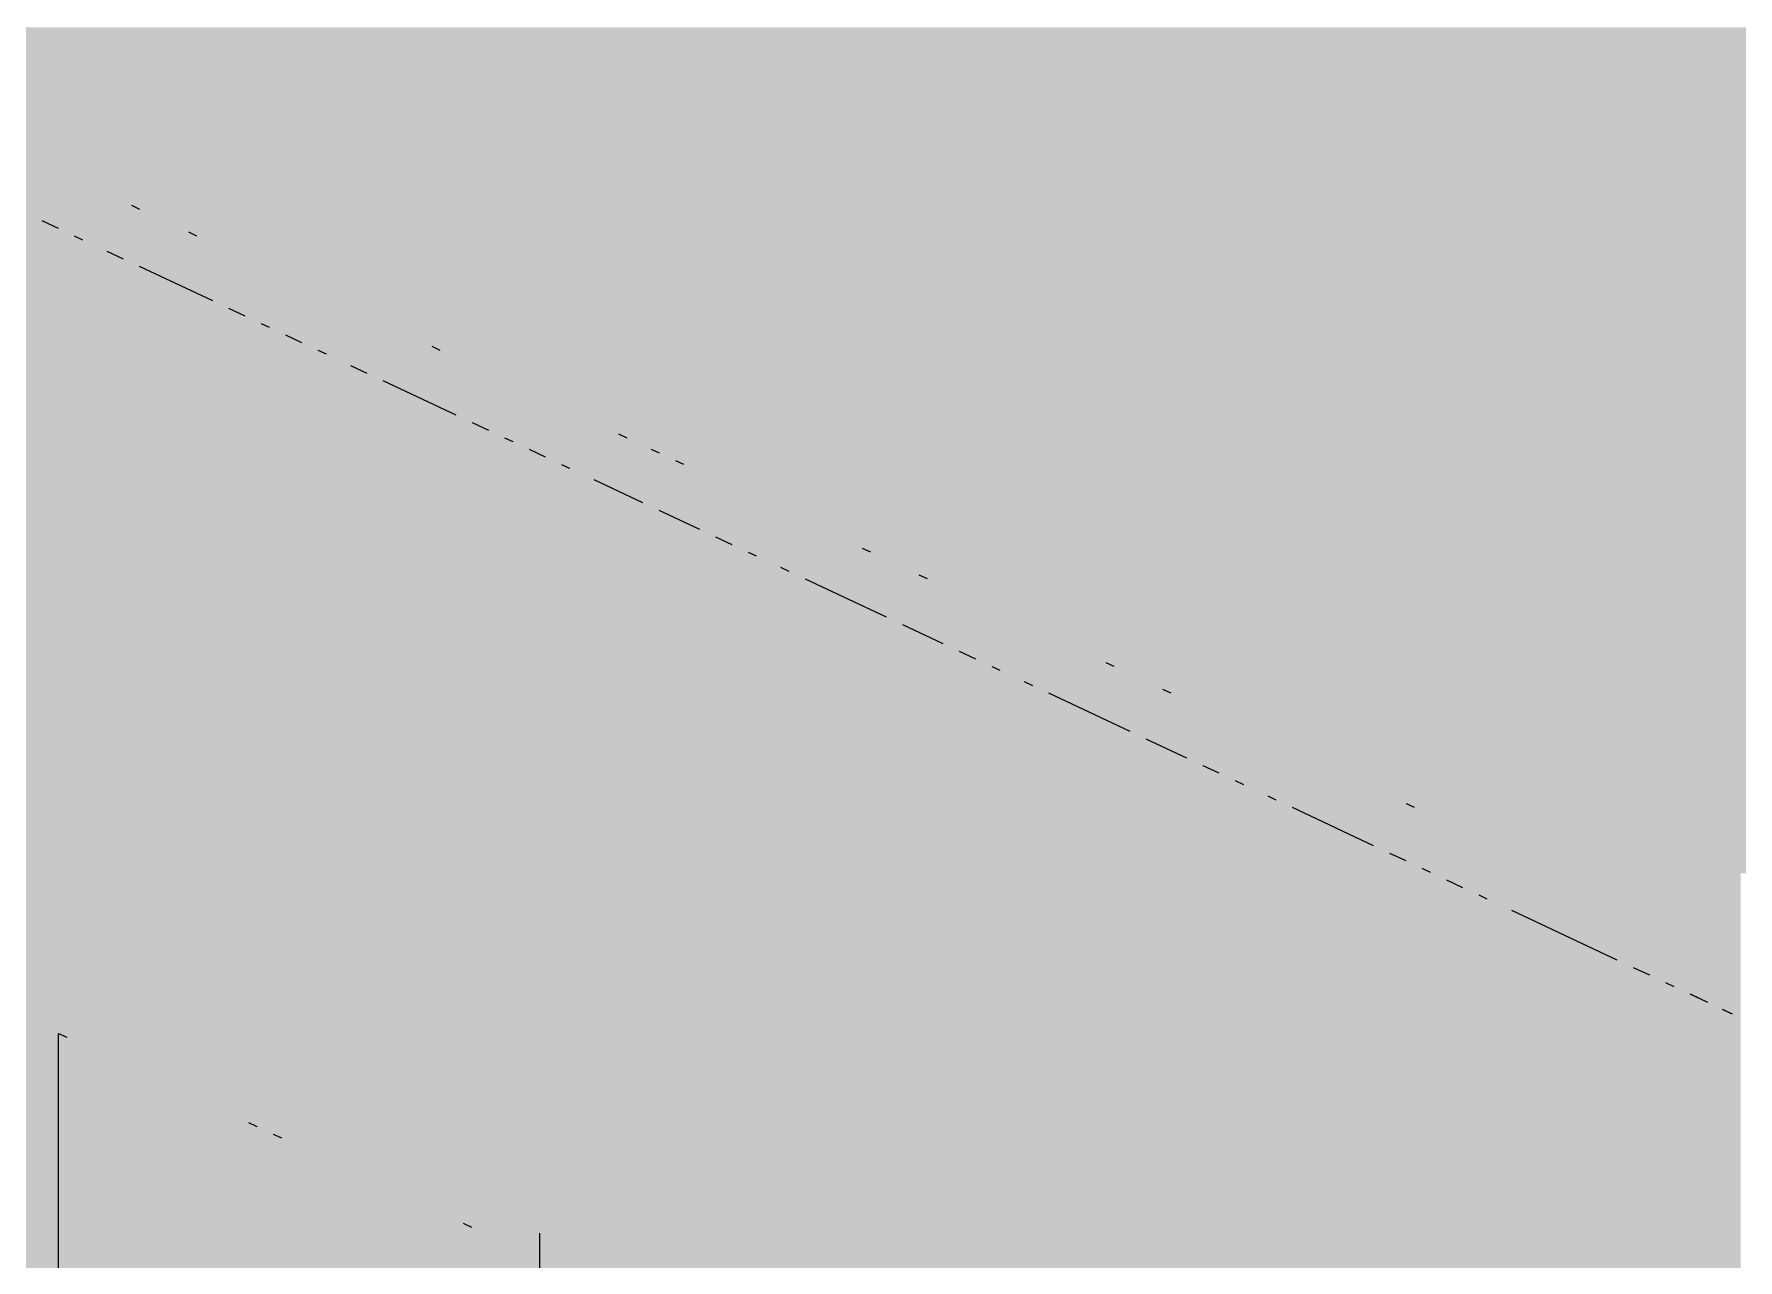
# Paper-space layout '03 3D Building and Roof' of a CAD drawing. Header units: millimetres. Extents: x 5 to 415, y 5 to 292.
# Drawn here: x 186.24 to 197.31, y 190.32 to 198.29 of the extents above; entities that cross this region are included whole.
import ezdxf

# ---------------------------------------------------------------- set-up
doc = ezdxf.new("R2010")
doc.units = ezdxf.units.MM
doc.layers.add('EXISTING', color=7, linetype='Continuous')
doc.layers.add('IMAGES', color=7, linetype='Continuous')

# ---------------------------------------------------------------- blocks, each defined once
blk = doc.blocks.new('SHEET_03')
at = {"layer": 'EXISTING', "color": 250, "lineweight": 9}
for p, q in [((186.87, 197.177), (186.923, 197.152)), ((186.396, 197.026), (186.29, 197.075)), ((187.24, 197.004), (187.293, 196.979)), ((186.554, 196.951), (186.501, 196.976)), ((186.818, 196.827), (186.712, 196.877)), ((187.398, 196.555), (186.923, 196.778)), ((187.609, 196.456), (187.504, 196.505)), ((187.767, 196.382), (187.715, 196.406)), ((187.978, 196.282), (187.873, 196.332)), ((188.137, 196.208), (188.084, 196.233)), ((188.823, 196.261), (188.875, 196.236)), ((188.401, 196.084), (188.295, 196.134)), ((188.981, 195.812), (188.506, 196.035)), ((189.192, 195.713), (189.086, 195.762)), ((189.35, 195.638), (189.297, 195.663)), ((190.036, 195.691), (190.089, 195.666)), ((189.561, 195.539), (189.456, 195.589)), ((190.247, 195.592), (190.3, 195.567)), ((189.72, 195.465), (189.667, 195.49)), ((190.405, 195.518), (190.458, 195.493)), ((190.194, 195.242), (189.878, 195.391)), ((190.564, 195.069), (190.3, 195.193)), ((190.775, 194.97), (190.669, 195.019)), ((190.933, 194.895), (190.88, 194.92)), ((191.619, 194.948), (191.672, 194.923)), ((191.144, 194.796), (191.091, 194.821)), ((191.988, 194.775), (192.041, 194.75)), ((191.777, 194.499), (191.25, 194.747)), ((192.146, 194.326), (191.883, 194.45)), ((192.358, 194.227), (192.252, 194.276)), ((192.516, 194.152), (192.463, 194.177)), ((193.202, 194.205), (193.254, 194.18)), ((192.727, 194.053), (192.674, 194.078)), ((193.36, 193.756), (192.832, 194.004)), ((193.571, 194.032), (193.624, 194.007)), ((193.729, 193.583), (193.465, 193.706)), ((193.94, 193.484), (193.835, 193.533)), ((194.099, 193.409), (194.046, 193.434)), ((194.31, 193.31), (194.257, 193.335)), ((194.943, 193.013), (194.415, 193.261)), ((195.154, 193.288), (195.207, 193.264)), ((195.154, 192.914), (195.048, 192.963)), ((195.312, 192.84), (195.259, 192.864)), ((195.523, 192.74), (195.418, 192.79)), ((195.681, 192.666), (195.629, 192.691)), ((196.526, 192.27), (195.84, 192.592)), ((196.737, 192.171), (196.631, 192.22)), ((196.895, 192.096), (196.842, 192.121)), ((197.106, 191.997), (197, 192.047)), ((197.115, 191.993), (197.01, 192.043)), ((197.264, 191.923), (197.211, 191.948)), ((197.274, 191.918), (197.221, 191.943)), ((186.397, 191.793), (186.45, 191.768)), ((186.397, 182.635), (186.397, 191.793)), ((187.631, 191.214), (187.685, 191.188)), ((187.792, 191.138), (187.846, 191.113)), ((189.027, 190.558), (189.081, 190.533)), ((189.522, 190.495), (189.522, 181.128))]:
    blk.add_line(p, q, dxfattribs=at)
at = {"layer": 'IMAGES', "color": 7}
for points in [[(184.998, 198.167), (251.486, 198.167), (184.998, 198.333), (251.486, 198.333)], [(185.498, 198), (250.986, 198), (185.498, 198.167), (250.986, 198.167)], [(185.831, 197.833), (250.653, 197.833), (185.831, 198), (250.653, 198)], [(186.165, 197.667), (230.656, 197.667), (186.165, 197.833), (230.656, 197.833)], [(186.165, 197.5), (186.331, 197.5), (186.165, 197.667), (186.331, 197.667)], [(186.331, 197.5), (186.498, 197.5), (186.331, 197.667), (186.498, 197.667)], [(186.498, 197.5), (230.49, 197.5), (186.498, 197.667), (230.49, 197.667)], [(186.165, 197.333), (186.331, 197.333), (186.165, 197.5), (186.331, 197.5)], [(186.331, 197.333), (186.498, 197.333), (186.331, 197.5), (186.498, 197.5)], [(186.498, 197.333), (186.831, 197.333), (186.498, 197.5), (186.831, 197.5)], [(186.831, 197.333), (186.998, 197.333), (186.831, 197.5), (186.998, 197.5)], [(186.998, 197.333), (187.164, 197.333), (186.998, 197.5), (187.164, 197.5)], [(187.164, 197.333), (230.323, 197.333), (187.164, 197.5), (230.323, 197.5)], [(186.165, 197.167), (186.331, 197.167), (186.165, 197.333), (186.331, 197.333)], [(186.331, 197), (186.498, 197), (186.331, 197.333), (186.498, 197.333)], [(186.498, 197.167), (186.665, 197.167), (186.498, 197.333), (186.665, 197.333)], [(186.665, 197.167), (186.831, 197.167), (186.665, 197.333), (186.831, 197.333)], [(186.831, 197.167), (186.998, 197.167), (186.831, 197.333), (186.998, 197.333)], [(186.998, 197.167), (187.164, 197.167), (186.998, 197.333), (187.164, 197.333)], [(187.164, 197.167), (187.331, 197.167), (187.164, 197.333), (187.331, 197.333)], [(187.331, 197.167), (230.49, 197.167), (187.331, 197.333), (230.49, 197.333)], [(185.998, 197), (186.331, 197), (185.998, 197.167), (186.331, 197.167)], [(186.498, 197), (186.665, 197), (186.498, 197.167), (186.665, 197.167)], [(186.665, 197), (186.831, 197), (186.665, 197.167), (186.831, 197.167)], [(186.831, 197), (186.998, 197), (186.831, 197.167), (186.998, 197.167)], [(186.998, 197), (187.164, 197), (186.998, 197.167), (187.164, 197.167)], [(187.164, 197), (187.331, 197), (187.164, 197.167), (187.331, 197.167)], [(187.331, 197), (187.498, 197), (187.331, 197.167), (187.498, 197.167)], [(187.498, 197), (187.664, 197), (187.498, 197.167), (187.664, 197.167)], [(187.664, 197), (206.661, 197), (187.664, 197.167), (206.661, 197.167)], [(186.165, 196.833), (186.331, 196.833), (186.165, 197), (186.331, 197)], [(186.331, 196.833), (186.665, 196.833), (186.331, 197), (186.665, 197)], [(186.665, 196.833), (186.831, 196.833), (186.665, 197), (186.831, 197)], [(186.831, 196.833), (186.998, 196.833), (186.831, 197), (186.998, 197)], [(186.998, 196.833), (187.164, 196.833), (186.998, 197), (187.164, 197)], [(187.164, 196.833), (187.331, 196.833), (187.164, 197), (187.331, 197)], [(187.331, 196.833), (187.498, 196.833), (187.331, 197), (187.498, 197)], [(187.498, 196.833), (187.664, 196.833), (187.498, 197), (187.664, 197)], [(187.664, 196.833), (187.831, 196.833), (187.664, 197), (187.831, 197)], [(187.831, 196.833), (187.998, 196.833), (187.831, 197), (187.998, 197)], [(187.998, 196.833), (205.994, 196.833), (187.998, 197), (205.994, 197)], [(186.165, 196.667), (186.498, 196.667), (186.165, 196.833), (186.498, 196.833)], [(186.498, 196.667), (186.665, 196.667), (186.498, 196.833), (186.665, 196.833)], [(186.665, 196.667), (186.831, 196.667), (186.665, 196.833), (186.831, 196.833)], [(186.831, 196.667), (186.998, 196.667), (186.831, 196.833), (186.998, 196.833)], [(186.998, 196.5), (187.164, 196.5), (186.998, 196.833), (187.164, 196.833)], [(187.164, 196.667), (187.331, 196.667), (187.164, 196.833), (187.331, 196.833)], [(187.331, 196.667), (187.498, 196.667), (187.331, 196.833), (187.498, 196.833)], [(187.498, 196.667), (187.664, 196.667), (187.498, 196.833), (187.664, 196.833)], [(187.664, 196.667), (187.831, 196.667), (187.664, 196.833), (187.831, 196.833)], [(187.831, 196.667), (187.998, 196.667), (187.831, 196.833), (187.998, 196.833)], [(187.998, 196.667), (188.164, 196.667), (187.998, 196.833), (188.164, 196.833)], [(188.164, 196.667), (205.828, 196.667), (188.164, 196.833), (205.828, 196.833)], [(177, 196.5), (186.665, 196.5), (177, 196.667), (186.665, 196.667)], [(186.665, 196.5), (186.831, 196.5), (186.665, 196.667), (186.831, 196.667)], [(186.831, 196.5), (186.998, 196.5), (186.831, 196.667), (186.998, 196.667)], [(187.164, 196.5), (187.331, 196.5), (187.164, 196.667), (187.331, 196.667)], [(187.331, 196.333), (187.498, 196.333), (187.331, 196.667), (187.498, 196.667)], [(187.498, 196.5), (187.831, 196.5), (187.498, 196.667), (187.831, 196.667)], [(187.831, 196.5), (187.998, 196.5), (187.831, 196.667), (187.998, 196.667)], [(187.998, 196.5), (188.164, 196.5), (187.998, 196.667), (188.164, 196.667)], [(188.164, 196.5), (188.331, 196.5), (188.164, 196.667), (188.331, 196.667)], [(188.331, 196.5), (188.498, 196.5), (188.331, 196.667), (188.498, 196.667)], [(188.498, 196.5), (188.664, 196.5), (188.498, 196.667), (188.664, 196.667)], [(188.664, 196.5), (205.161, 196.5), (188.664, 196.667), (205.161, 196.667)], [(177.333, 196.333), (186.831, 196.333), (177.333, 196.5), (186.831, 196.5)], [(186.831, 196.333), (187.164, 196.333), (186.831, 196.5), (187.164, 196.5)], [(187.164, 196.333), (187.331, 196.333), (187.164, 196.5), (187.331, 196.5)], [(187.498, 196.333), (187.664, 196.333), (187.498, 196.5), (187.664, 196.5)], [(187.664, 196.333), (187.831, 196.333), (187.664, 196.5), (187.831, 196.5)], [(187.831, 196.333), (187.998, 196.333), (187.831, 196.5), (187.998, 196.5)], [(187.998, 196.333), (188.164, 196.333), (187.998, 196.5), (188.164, 196.5)], [(188.164, 196.333), (188.331, 196.333), (188.164, 196.5), (188.331, 196.5)], [(188.331, 196.333), (188.498, 196.333), (188.331, 196.5), (188.498, 196.5)], [(188.498, 196.333), (188.664, 196.333), (188.498, 196.5), (188.664, 196.5)], [(188.664, 196.333), (188.831, 196.333), (188.664, 196.5), (188.831, 196.5)], [(188.831, 196.333), (188.997, 196.333), (188.831, 196.5), (188.997, 196.5)], [(188.997, 196.333), (204.994, 196.333), (188.997, 196.5), (204.994, 196.5)], [(177.666, 196.167), (187.164, 196.167), (177.666, 196.333), (187.164, 196.333)], [(187.164, 196.167), (187.664, 196.167), (187.164, 196.333), (187.664, 196.333)], [(187.664, 196.167), (187.831, 196.167), (187.664, 196.333), (187.831, 196.333)], [(187.831, 196.167), (187.998, 196.167), (187.831, 196.333), (187.998, 196.333)], [(187.998, 196.167), (188.164, 196.167), (187.998, 196.333), (188.164, 196.333)], [(188.164, 196.167), (188.331, 196.167), (188.164, 196.333), (188.331, 196.333)], [(188.331, 196.167), (188.498, 196.167), (188.331, 196.333), (188.498, 196.333)], [(188.498, 196), (188.664, 196), (188.498, 196.333), (188.664, 196.333)], [(188.664, 196.167), (188.831, 196.167), (188.664, 196.333), (188.831, 196.333)], [(188.831, 196.167), (188.997, 196.167), (188.831, 196.333), (188.997, 196.333)], [(188.997, 196.167), (189.164, 196.167), (188.997, 196.333), (189.164, 196.333)], [(189.164, 196.167), (189.497, 196.167), (189.164, 196.333), (189.497, 196.333)], [(189.497, 196.167), (204.328, 196.167), (189.497, 196.333), (204.328, 196.333)], [(178, 196), (187.664, 196), (178, 196.167), (187.664, 196.167)], [(187.664, 196), (187.998, 196), (187.664, 196.167), (187.998, 196.167)], [(187.998, 196), (188.164, 196), (187.998, 196.167), (188.164, 196.167)], [(188.164, 196), (188.331, 196), (188.164, 196.167), (188.331, 196.167)], [(188.331, 196), (188.498, 196), (188.331, 196.167), (188.498, 196.167)], [(188.664, 196), (188.831, 196), (188.664, 196.167), (188.831, 196.167)], [(188.831, 196), (188.997, 196), (188.831, 196.167), (188.997, 196.167)], [(188.997, 196), (189.331, 196), (188.997, 196.167), (189.331, 196.167)], [(189.331, 196), (189.664, 196), (189.331, 196.167), (189.664, 196.167)], [(189.664, 196), (204.161, 196), (189.664, 196.167), (204.161, 196.167)], [(178.666, 195.833), (187.998, 195.833), (178.666, 196), (187.998, 196)], [(187.998, 195.833), (188.331, 195.833), (187.998, 196), (188.331, 196)], [(188.331, 195.833), (188.498, 195.833), (188.331, 196), (188.498, 196)], [(188.498, 195.833), (188.664, 195.833), (188.498, 196), (188.664, 196)], [(188.664, 195.833), (188.831, 195.833), (188.664, 196), (188.831, 196)], [(188.831, 195.833), (188.997, 195.833), (188.831, 196), (188.997, 196)], [(188.997, 195.833), (189.164, 195.833), (188.997, 196), (189.164, 196)], [(189.164, 195.833), (189.331, 195.833), (189.164, 196), (189.331, 196)], [(189.331, 195.833), (189.497, 195.833), (189.331, 196), (189.497, 196)], [(189.497, 195.833), (189.664, 195.833), (189.497, 196), (189.664, 196)], [(189.664, 195.833), (189.997, 195.833), (189.664, 196), (189.997, 196)], [(189.997, 195.833), (190.164, 195.833), (189.997, 196), (190.164, 196)], [(190.164, 195.833), (204.161, 195.833), (190.164, 196), (204.161, 196)], [(178.833, 195.667), (188.331, 195.667), (178.833, 195.833), (188.331, 195.833)], [(188.331, 195.667), (188.664, 195.667), (188.331, 195.833), (188.664, 195.833)], [(188.664, 195.667), (188.831, 195.667), (188.664, 195.833), (188.831, 195.833)], [(188.831, 195.667), (189.164, 195.667), (188.831, 195.833), (189.164, 195.833)], [(189.164, 195.667), (189.331, 195.667), (189.164, 195.833), (189.331, 195.833)], [(189.331, 195.667), (189.497, 195.667), (189.331, 195.833), (189.497, 195.833)], [(189.497, 195.667), (189.664, 195.667), (189.497, 195.833), (189.664, 195.833)], [(189.664, 195.667), (189.831, 195.667), (189.664, 195.833), (189.831, 195.833)], [(189.831, 195.667), (190.164, 195.667), (189.831, 195.833), (190.164, 195.833)], [(190.164, 195.667), (190.497, 195.667), (190.164, 195.833), (190.497, 195.833)], [(190.497, 195.667), (203.661, 195.667), (190.497, 195.833), (203.661, 195.833)], [(178.833, 195.5), (188.664, 195.5), (178.833, 195.667), (188.664, 195.667)], [(188.664, 195.5), (188.997, 195.5), (188.664, 195.667), (188.997, 195.667)], [(188.997, 195.5), (189.331, 195.5), (188.997, 195.667), (189.331, 195.667)], [(189.331, 195.5), (189.497, 195.5), (189.331, 195.667), (189.497, 195.667)], [(189.497, 195.5), (189.664, 195.5), (189.497, 195.667), (189.664, 195.667)], [(189.664, 195.5), (189.831, 195.5), (189.664, 195.667), (189.831, 195.667)], [(189.831, 195.333), (189.997, 195.333), (189.831, 195.667), (189.997, 195.667)], [(189.997, 195.5), (190.497, 195.5), (189.997, 195.667), (190.497, 195.667)], [(190.497, 195.5), (190.83, 195.5), (190.497, 195.667), (190.83, 195.667)], [(190.83, 195.5), (203.495, 195.5), (190.83, 195.667), (203.495, 195.667)], [(179.499, 195.333), (188.997, 195.333), (179.499, 195.5), (188.997, 195.5)], [(188.997, 195.333), (189.331, 195.333), (188.997, 195.5), (189.331, 195.5)], [(189.331, 195.333), (189.497, 195.333), (189.331, 195.5), (189.497, 195.5)], [(189.497, 195.333), (189.831, 195.333), (189.497, 195.5), (189.831, 195.5)], [(189.997, 195.333), (190.164, 195.333), (189.997, 195.5), (190.164, 195.5)], [(190.164, 195.333), (190.331, 195.333), (190.164, 195.5), (190.331, 195.5)], [(190.331, 195.333), (190.497, 195.333), (190.331, 195.5), (190.497, 195.5)], [(190.497, 195.333), (190.664, 195.333), (190.497, 195.5), (190.664, 195.5)], [(190.664, 195.333), (190.83, 195.333), (190.664, 195.5), (190.83, 195.5)], [(190.83, 195.167), (190.997, 195.167), (190.83, 195.5), (190.997, 195.5)], [(190.997, 195.333), (191.164, 195.333), (190.997, 195.5), (191.164, 195.5)], [(191.164, 195.333), (202.828, 195.333), (191.164, 195.5), (202.828, 195.5)], [(179.666, 195.167), (189.331, 195.167), (179.666, 195.333), (189.331, 195.333)], [(189.331, 195.167), (189.831, 195.167), (189.331, 195.333), (189.831, 195.333)], [(189.831, 195.167), (189.997, 195.167), (189.831, 195.333), (189.997, 195.333)], [(189.997, 195.167), (190.164, 195.167), (189.997, 195.333), (190.164, 195.333)], [(190.164, 195), (190.331, 195), (190.164, 195.333), (190.331, 195.333)], [(190.331, 195.167), (190.497, 195.167), (190.331, 195.333), (190.497, 195.333)], [(190.497, 195.167), (190.664, 195.167), (190.497, 195.333), (190.664, 195.333)], [(190.664, 195.167), (190.83, 195.167), (190.664, 195.333), (190.83, 195.333)], [(190.997, 195.167), (191.164, 195.167), (190.997, 195.333), (191.164, 195.333)], [(191.164, 195.167), (191.33, 195.167), (191.164, 195.333), (191.33, 195.333)], [(191.33, 195.167), (202.662, 195.167), (191.33, 195.333), (202.662, 195.333)], [(180.166, 195), (189.831, 195), (180.166, 195.167), (189.831, 195.167)], [(189.831, 195), (189.997, 195), (189.831, 195.167), (189.997, 195.167)], [(189.997, 195), (190.164, 195), (189.997, 195.167), (190.164, 195.167)], [(190.331, 195), (190.497, 195), (190.331, 195.167), (190.497, 195.167)], [(190.497, 194.833), (190.664, 194.833), (190.497, 195.167), (190.664, 195.167)], [(190.664, 195), (190.83, 195), (190.664, 195.167), (190.83, 195.167)], [(190.83, 195), (190.997, 195), (190.83, 195.167), (190.997, 195.167)], [(190.997, 195), (191.164, 195), (190.997, 195.167), (191.164, 195.167)], [(191.164, 195), (191.33, 195), (191.164, 195.167), (191.33, 195.167)], [(191.33, 195), (191.497, 195), (191.33, 195.167), (191.497, 195.167)], [(191.497, 195), (191.664, 195), (191.497, 195.167), (191.664, 195.167)], [(191.664, 195), (191.83, 195), (191.664, 195.167), (191.83, 195.167)], [(191.83, 195), (202.828, 195), (191.83, 195.167), (202.828, 195.167)], [(180.499, 194.833), (190.164, 194.833), (180.499, 195), (190.164, 195)], [(190.164, 194.833), (190.331, 194.833), (190.164, 195), (190.331, 195)], [(190.331, 194.833), (190.497, 194.833), (190.331, 195), (190.497, 195)], [(190.664, 194.833), (190.83, 194.833), (190.664, 195), (190.83, 195)], [(190.83, 194.833), (190.997, 194.833), (190.83, 195), (190.997, 195)], [(190.997, 194.833), (191.164, 194.833), (190.997, 195), (191.164, 195)], [(191.164, 194.833), (191.33, 194.833), (191.164, 195), (191.33, 195)], [(191.33, 194.833), (191.497, 194.833), (191.33, 195), (191.497, 195)], [(191.497, 194.833), (191.664, 194.833), (191.497, 195), (191.664, 195)], [(191.664, 194.833), (191.83, 194.833), (191.664, 195), (191.83, 195)], [(191.83, 194.833), (191.997, 194.833), (191.83, 195), (191.997, 195)], [(191.997, 194.833), (192.164, 194.833), (191.997, 195), (192.164, 195)], [(192.164, 194.833), (202.828, 194.833), (192.164, 195), (202.828, 195)], [(180.832, 194.667), (190.331, 194.667), (180.832, 194.833), (190.331, 194.833)], [(190.331, 194.667), (190.83, 194.667), (190.331, 194.833), (190.83, 194.833)], [(190.83, 194.667), (190.997, 194.667), (190.83, 194.833), (190.997, 194.833)], [(190.997, 194.667), (191.164, 194.667), (190.997, 194.833), (191.164, 194.833)], [(191.164, 194.667), (191.33, 194.667), (191.164, 194.833), (191.33, 194.833)], [(191.33, 194.667), (191.497, 194.667), (191.33, 194.833), (191.497, 194.833)], [(191.497, 194.667), (191.664, 194.667), (191.497, 194.833), (191.664, 194.833)], [(191.664, 194.667), (191.83, 194.667), (191.664, 194.833), (191.83, 194.833)], [(191.83, 194.667), (192.164, 194.667), (191.83, 194.833), (192.164, 194.833)], [(192.164, 194.667), (192.33, 194.667), (192.164, 194.833), (192.33, 194.833)], [(192.33, 194.667), (192.497, 194.667), (192.33, 194.833), (192.497, 194.833)], [(192.497, 194.667), (232.656, 194.667), (192.497, 194.833), (232.656, 194.833)], [(181.166, 194.5), (190.83, 194.5), (181.166, 194.667), (190.83, 194.667)], [(190.83, 194.5), (191.164, 194.5), (190.83, 194.667), (191.164, 194.667)], [(191.164, 194.5), (191.33, 194.5), (191.164, 194.667), (191.33, 194.667)], [(191.33, 194.5), (191.497, 194.5), (191.33, 194.667), (191.497, 194.667)], [(191.497, 194.5), (191.664, 194.5), (191.497, 194.667), (191.664, 194.667)], [(191.664, 194.5), (191.83, 194.5), (191.664, 194.667), (191.83, 194.667)], [(191.83, 194.5), (191.997, 194.5), (191.83, 194.667), (191.997, 194.667)], [(191.997, 194.5), (192.164, 194.5), (191.997, 194.667), (192.164, 194.667)], [(192.164, 194.5), (192.497, 194.5), (192.164, 194.667), (192.497, 194.667)], [(192.497, 194.5), (192.83, 194.5), (192.497, 194.667), (192.83, 194.667)], [(192.83, 194.5), (231.989, 194.5), (192.83, 194.667), (231.989, 194.667)], [(181.499, 194.333), (191.164, 194.333), (181.499, 194.5), (191.164, 194.5)], [(191.164, 194.333), (191.497, 194.333), (191.164, 194.5), (191.497, 194.5)], [(191.497, 194.333), (191.664, 194.333), (191.497, 194.5), (191.664, 194.5)], [(191.664, 194.333), (191.83, 194.333), (191.664, 194.5), (191.83, 194.5)], [(191.83, 194.333), (191.997, 194.333), (191.83, 194.5), (191.997, 194.5)], [(191.997, 194.333), (192.164, 194.333), (191.997, 194.5), (192.164, 194.5)], [(192.164, 194.333), (192.663, 194.333), (192.164, 194.5), (192.663, 194.5)], [(192.663, 194.333), (192.83, 194.333), (192.663, 194.5), (192.83, 194.5)], [(192.83, 194.333), (192.997, 194.333), (192.83, 194.5), (192.997, 194.5)], [(192.997, 194.333), (193.33, 194.333), (192.997, 194.5), (193.33, 194.5)], [(193.33, 194.333), (231.823, 194.333), (193.33, 194.5), (231.823, 194.5)], [(182.332, 194.167), (191.497, 194.167), (182.332, 194.333), (191.497, 194.333)], [(191.497, 194.167), (191.83, 194.167), (191.497, 194.333), (191.83, 194.333)], [(191.83, 194.167), (191.997, 194.167), (191.83, 194.333), (191.997, 194.333)], [(191.997, 194.167), (192.164, 194.167), (191.997, 194.333), (192.164, 194.333)], [(192.164, 194.167), (192.33, 194.167), (192.164, 194.333), (192.33, 194.333)], [(192.33, 194.167), (192.497, 194.167), (192.33, 194.333), (192.497, 194.333)], [(192.497, 194.167), (192.663, 194.167), (192.497, 194.333), (192.663, 194.333)], [(192.663, 194.167), (192.83, 194.167), (192.663, 194.333), (192.83, 194.333)], [(192.83, 194.167), (192.997, 194.167), (192.83, 194.333), (192.997, 194.333)], [(192.997, 194.167), (193.163, 194.167), (192.997, 194.333), (193.163, 194.333)], [(193.163, 194), (193.33, 194), (193.163, 194.333), (193.33, 194.333)], [(193.33, 194.167), (193.663, 194.167), (193.33, 194.333), (193.663, 194.333)], [(193.663, 194.167), (193.83, 194.167), (193.663, 194.333), (193.83, 194.333)], [(193.83, 194.167), (231.156, 194.167), (193.83, 194.333), (231.156, 194.333)], [(182.499, 194), (191.83, 194), (182.499, 194.167), (191.83, 194.167)], [(191.83, 194), (192.164, 194), (191.83, 194.167), (192.164, 194.167)], [(192.164, 194), (192.33, 194), (192.164, 194.167), (192.33, 194.167)], [(192.33, 194), (192.497, 194), (192.33, 194.167), (192.497, 194.167)], [(192.497, 194), (192.663, 194), (192.497, 194.167), (192.663, 194.167)], [(192.663, 194), (192.83, 194), (192.663, 194.167), (192.83, 194.167)], [(192.83, 194), (192.997, 194), (192.83, 194.167), (192.997, 194.167)], [(192.997, 194), (193.163, 194), (192.997, 194.167), (193.163, 194.167)], [(193.33, 194), (193.497, 194), (193.33, 194.167), (193.497, 194.167)], [(193.497, 193.833), (193.663, 193.833), (193.497, 194.167), (193.663, 194.167)], [(193.663, 193.833), (193.83, 193.833), (193.663, 194.167), (193.83, 194.167)], [(193.83, 194), (193.997, 194), (193.83, 194.167), (193.997, 194.167)], [(193.997, 194), (230.99, 194), (193.997, 194.167), (230.99, 194.167)], [(182.665, 193.833), (192.164, 193.833), (182.665, 194), (192.164, 194)], [(192.164, 193.833), (192.663, 193.833), (192.164, 194), (192.663, 194)], [(192.663, 193.833), (192.83, 193.833), (192.663, 194), (192.83, 194)], [(192.83, 193.833), (192.997, 193.833), (192.83, 194), (192.997, 194)], [(192.997, 193.667), (193.163, 193.667), (192.997, 194), (193.163, 194)], [(193.163, 193.833), (193.33, 193.833), (193.163, 194), (193.33, 194)], [(193.33, 193.833), (193.497, 193.833), (193.33, 194), (193.497, 194)], [(193.83, 193.833), (193.997, 193.833), (193.83, 194), (193.997, 194)], [(193.997, 193.833), (194.163, 193.833), (193.997, 194), (194.163, 194)], [(194.163, 193.833), (194.496, 193.833), (194.163, 194), (194.496, 194)], [(194.496, 193.833), (230.49, 193.833), (194.496, 194), (230.49, 194)], [(182.999, 193.667), (192.663, 193.667), (182.999, 193.833), (192.663, 193.833)], [(192.663, 193.667), (192.997, 193.667), (192.663, 193.833), (192.997, 193.833)], [(193.163, 193.667), (193.33, 193.667), (193.163, 193.833), (193.33, 193.833)], [(193.33, 193.667), (193.497, 193.667), (193.33, 193.833), (193.497, 193.833)], [(193.497, 193.667), (193.663, 193.667), (193.497, 193.833), (193.663, 193.833)], [(193.663, 193.667), (193.83, 193.667), (193.663, 193.833), (193.83, 193.833)], [(193.83, 193.667), (193.997, 193.667), (193.83, 193.833), (193.997, 193.833)], [(193.997, 193.667), (194.163, 193.667), (193.997, 193.833), (194.163, 193.833)], [(194.163, 193.667), (194.33, 193.667), (194.163, 193.833), (194.33, 193.833)], [(194.33, 193.667), (194.496, 193.667), (194.33, 193.833), (194.496, 193.833)], [(194.496, 193.667), (194.663, 193.667), (194.496, 193.833), (194.663, 193.833)], [(194.663, 193.667), (194.83, 193.667), (194.663, 193.833), (194.83, 193.833)], [(194.83, 193.667), (230.49, 193.667), (194.83, 193.833), (230.49, 193.833)], [(183.332, 193.5), (192.997, 193.5), (183.332, 193.667), (192.997, 193.667)], [(192.997, 193.5), (193.33, 193.5), (192.997, 193.667), (193.33, 193.667)], [(193.33, 193.5), (193.497, 193.5), (193.33, 193.667), (193.497, 193.667)], [(193.497, 193.5), (193.663, 193.5), (193.497, 193.667), (193.663, 193.667)], [(193.663, 193.5), (193.83, 193.5), (193.663, 193.667), (193.83, 193.667)], [(193.83, 193.5), (193.997, 193.5), (193.83, 193.667), (193.997, 193.667)], [(193.997, 193.5), (194.163, 193.5), (193.997, 193.667), (194.163, 193.667)], [(194.163, 193.5), (194.33, 193.5), (194.163, 193.667), (194.33, 193.667)], [(194.33, 193.5), (194.496, 193.5), (194.33, 193.667), (194.496, 193.667)], [(194.496, 193.5), (194.663, 193.5), (194.496, 193.667), (194.663, 193.667)], [(194.663, 193.5), (194.83, 193.5), (194.663, 193.667), (194.83, 193.667)], [(194.83, 193.5), (194.996, 193.5), (194.83, 193.667), (194.996, 193.667)], [(194.996, 193.5), (230.49, 193.5), (194.996, 193.667), (230.49, 193.667)], [(183.665, 193.333), (193.33, 193.333), (183.665, 193.5), (193.33, 193.5)], [(193.33, 193.333), (193.663, 193.333), (193.33, 193.5), (193.663, 193.5)], [(193.663, 193.333), (193.83, 193.333), (193.663, 193.5), (193.83, 193.5)], [(193.83, 193.333), (193.997, 193.333), (193.83, 193.5), (193.997, 193.5)], [(193.997, 193.333), (194.163, 193.333), (193.997, 193.5), (194.163, 193.5)], [(194.163, 193.333), (194.33, 193.333), (194.163, 193.5), (194.33, 193.5)], [(194.33, 193.333), (194.496, 193.333), (194.33, 193.5), (194.496, 193.5)], [(194.496, 193.333), (194.663, 193.333), (194.496, 193.5), (194.663, 193.5)], [(194.663, 193.333), (194.83, 193.333), (194.663, 193.5), (194.83, 193.5)], [(194.83, 193.333), (195.33, 193.333), (194.83, 193.5), (195.33, 193.5)], [(195.33, 193.333), (198.662, 193.333), (195.33, 193.5), (198.662, 193.5)], [(184.165, 193.167), (193.663, 193.167), (184.165, 193.333), (193.663, 193.333)], [(193.663, 193.167), (193.997, 193.167), (193.663, 193.333), (193.997, 193.333)], [(193.997, 193.167), (194.163, 193.167), (193.997, 193.333), (194.163, 193.333)], [(194.163, 193.167), (194.33, 193.167), (194.163, 193.333), (194.33, 193.333)], [(194.33, 193.167), (194.496, 193.167), (194.33, 193.333), (194.496, 193.333)], [(194.496, 193.167), (194.663, 193.167), (194.496, 193.333), (194.663, 193.333)], [(194.663, 193.167), (194.996, 193.167), (194.663, 193.333), (194.996, 193.333)], [(194.996, 193.167), (195.33, 193.167), (194.996, 193.333), (195.33, 193.333)], [(195.33, 193.167), (195.496, 193.167), (195.33, 193.333), (195.496, 193.333)], [(195.496, 193.167), (195.663, 193.167), (195.496, 193.333), (195.663, 193.333)], [(195.663, 193.167), (198.329, 193.167), (195.663, 193.333), (198.329, 193.333)], [(184.498, 193), (193.997, 193), (184.498, 193.167), (193.997, 193.167)], [(193.997, 193), (194.33, 193), (193.997, 193.167), (194.33, 193.167)], [(194.33, 193), (194.496, 193), (194.33, 193.167), (194.496, 193.167)], [(194.496, 193), (194.663, 193), (194.496, 193.167), (194.663, 193.167)], [(194.663, 193), (194.83, 193), (194.663, 193.167), (194.83, 193.167)], [(194.83, 193), (194.996, 193), (194.83, 193.167), (194.996, 193.167)], [(194.996, 193), (195.163, 193), (194.996, 193.167), (195.163, 193.167)], [(195.163, 193), (195.33, 193), (195.163, 193.167), (195.33, 193.167)], [(195.33, 193), (195.663, 193), (195.33, 193.167), (195.663, 193.167)], [(195.663, 193), (195.83, 193), (195.663, 193.167), (195.83, 193.167)], [(195.83, 193), (196.163, 193), (195.83, 193.167), (196.163, 193.167)], [(196.163, 193), (197.829, 193), (196.163, 193.167), (197.829, 193.167)], [(184.665, 192.833), (194.33, 192.833), (184.665, 193), (194.33, 193)], [(194.33, 192.833), (194.663, 192.833), (194.33, 193), (194.663, 193)], [(194.663, 192.833), (194.83, 192.833), (194.663, 193), (194.83, 193)], [(194.83, 192.833), (194.996, 192.833), (194.83, 193), (194.996, 193)], [(194.996, 192.833), (195.163, 192.833), (194.996, 193), (195.163, 193)], [(195.163, 192.833), (195.33, 192.833), (195.163, 193), (195.33, 193)], [(195.33, 192.833), (195.83, 192.833), (195.33, 193), (195.83, 193)], [(195.83, 192.833), (195.996, 192.833), (195.83, 193), (195.996, 193)], [(195.996, 192.833), (196.163, 192.833), (195.996, 193), (196.163, 193)], [(196.163, 192.833), (196.496, 192.833), (196.163, 193), (196.496, 193)], [(196.496, 192.833), (197.663, 192.833), (196.496, 193), (197.663, 193)], [(184.998, 192.667), (194.83, 192.667), (184.998, 192.833), (194.83, 192.833)], [(194.83, 192.667), (194.996, 192.667), (194.83, 192.833), (194.996, 192.833)], [(194.996, 192.667), (195.163, 192.667), (194.996, 192.833), (195.163, 192.833)], [(195.163, 192.667), (195.33, 192.667), (195.163, 192.833), (195.33, 192.833)], [(195.33, 192.667), (195.496, 192.667), (195.33, 192.833), (195.496, 192.833)], [(195.496, 192.667), (195.663, 192.667), (195.496, 192.833), (195.663, 192.833)], [(195.663, 192.667), (195.83, 192.667), (195.663, 192.833), (195.83, 192.833)], [(195.83, 192.667), (195.996, 192.667), (195.83, 192.833), (195.996, 192.833)], [(195.996, 192.667), (196.163, 192.667), (195.996, 192.833), (196.163, 192.833)], [(196.163, 192.667), (196.496, 192.667), (196.163, 192.833), (196.496, 192.833)], [(196.496, 192.667), (196.829, 192.667), (196.496, 192.833), (196.829, 192.833)], [(196.829, 192.667), (196.996, 192.667), (196.829, 192.833), (196.996, 192.833)], [(196.996, 192.667), (197.163, 192.667), (196.996, 192.833), (197.163, 192.833)], [(197.163, 192.667), (197.329, 192.667), (197.163, 192.833), (197.329, 192.833)], [(185.331, 192.5), (194.996, 192.5), (185.331, 192.667), (194.996, 192.667)], [(194.996, 192.5), (195.33, 192.5), (194.996, 192.667), (195.33, 192.667)], [(195.33, 192.5), (195.496, 192.5), (195.33, 192.667), (195.496, 192.667)], [(195.496, 192.5), (195.663, 192.5), (195.496, 192.667), (195.663, 192.667)], [(195.663, 192.5), (195.996, 192.5), (195.663, 192.667), (195.996, 192.667)], [(195.996, 192.5), (196.163, 192.5), (195.996, 192.667), (196.163, 192.667)], [(196.163, 192.5), (196.496, 192.5), (196.163, 192.667), (196.496, 192.667)], [(196.496, 192.5), (196.663, 192.5), (196.496, 192.667), (196.663, 192.667)], [(196.663, 192.5), (196.829, 192.5), (196.663, 192.667), (196.829, 192.667)], [(196.829, 192.5), (196.996, 192.5), (196.829, 192.667), (196.996, 192.667)], [(196.996, 192.5), (197.163, 192.5), (196.996, 192.667), (197.163, 192.667)], [(197.163, 192.333), (197.329, 192.333), (197.163, 192.667), (197.329, 192.667)], [(185.998, 192.333), (195.33, 192.333), (185.998, 192.5), (195.33, 192.5)], [(195.33, 192.333), (195.83, 192.333), (195.33, 192.5), (195.83, 192.5)], [(195.83, 192.333), (195.996, 192.333), (195.83, 192.5), (195.996, 192.5)], [(195.996, 192.333), (196.163, 192.333), (195.996, 192.5), (196.163, 192.5)], [(196.163, 192.333), (196.329, 192.333), (196.163, 192.5), (196.329, 192.5)], [(196.329, 192.333), (196.496, 192.333), (196.329, 192.5), (196.496, 192.5)], [(196.496, 192.333), (196.663, 192.333), (196.496, 192.5), (196.663, 192.5)], [(196.663, 192.333), (196.829, 192.333), (196.663, 192.5), (196.829, 192.5)], [(196.829, 192.333), (196.996, 192.333), (196.829, 192.5), (196.996, 192.5)], [(196.996, 192.167), (197.163, 192.167), (196.996, 192.5), (197.163, 192.5)], [(186.165, 182.5), (186.331, 182.5), (186.165, 192.333), (186.331, 192.333)], [(186.331, 192.167), (195.83, 192.167), (186.331, 192.333), (195.83, 192.333)], [(195.83, 192.167), (196.163, 192.167), (195.83, 192.333), (196.163, 192.333)], [(196.163, 192.167), (196.329, 192.167), (196.163, 192.333), (196.329, 192.333)], [(196.329, 192.167), (196.496, 192.167), (196.329, 192.333), (196.496, 192.333)], [(196.496, 192.167), (196.663, 192.167), (196.496, 192.333), (196.663, 192.333)], [(196.663, 192.167), (196.829, 192.167), (196.663, 192.333), (196.829, 192.333)], [(196.829, 192.167), (196.996, 192.167), (196.829, 192.333), (196.996, 192.333)], [(197.163, 192.167), (197.329, 192.167), (197.163, 192.333), (197.329, 192.333)], [(186.331, 192), (196.163, 192), (186.331, 192.167), (196.163, 192.167)], [(196.163, 192), (196.496, 192), (196.163, 192.167), (196.496, 192.167)], [(196.496, 192), (196.663, 192), (196.496, 192.167), (196.663, 192.167)], [(196.663, 192), (196.996, 192), (196.663, 192.167), (196.996, 192.167)], [(196.996, 192), (197.163, 192), (196.996, 192.167), (197.163, 192.167)], [(197.163, 192), (197.329, 192), (197.163, 192.167), (197.329, 192.167)], [(186.331, 191.833), (186.498, 191.833), (186.331, 192), (186.498, 192)], [(186.498, 191.833), (186.831, 191.833), (186.498, 192), (186.831, 192)], [(186.831, 191.833), (196.496, 191.833), (186.831, 192), (196.496, 192)], [(196.496, 191.833), (196.829, 191.833), (196.496, 192), (196.829, 192)], [(196.829, 191.833), (196.996, 191.833), (196.829, 192), (196.996, 192)], [(196.996, 191.833), (197.163, 191.833), (196.996, 192), (197.163, 192)], [(197.163, 191.833), (197.329, 191.833), (197.163, 192), (197.329, 192)], [(186.331, 191.667), (186.498, 191.667), (186.331, 191.833), (186.498, 191.833)], [(186.498, 191.667), (186.665, 191.667), (186.498, 191.833), (186.665, 191.833)], [(186.665, 191.667), (186.831, 191.667), (186.665, 191.833), (186.831, 191.833)], [(186.831, 191.667), (187.331, 191.667), (186.831, 191.833), (187.331, 191.833)], [(187.331, 191.667), (196.829, 191.667), (187.331, 191.833), (196.829, 191.833)], [(196.829, 191.667), (197.163, 191.667), (196.829, 191.833), (197.163, 191.833)], [(197.163, 191.667), (197.329, 191.667), (197.163, 191.833), (197.329, 191.833)], [(186.331, 191.5), (186.498, 191.5), (186.331, 191.667), (186.498, 191.667)], [(186.498, 191.5), (186.665, 191.5), (186.498, 191.667), (186.665, 191.667)], [(186.665, 191.5), (186.831, 191.5), (186.665, 191.667), (186.831, 191.667)], [(186.831, 191.5), (186.998, 191.5), (186.831, 191.667), (186.998, 191.667)], [(186.998, 191.5), (187.164, 191.5), (186.998, 191.667), (187.164, 191.667)], [(187.164, 191.5), (187.331, 191.5), (187.164, 191.667), (187.331, 191.667)], [(187.331, 191.5), (187.664, 191.5), (187.331, 191.667), (187.664, 191.667)], [(187.664, 191.5), (197.163, 191.5), (187.664, 191.667), (197.163, 191.667)], [(197.163, 187.167), (197.329, 187.167), (197.163, 191.667), (197.329, 191.667)], [(186.331, 191.333), (186.998, 191.333), (186.331, 191.5), (186.998, 191.5)], [(186.998, 191.333), (187.164, 191.333), (186.998, 191.5), (187.164, 191.5)], [(187.164, 191.333), (187.331, 191.333), (187.164, 191.5), (187.331, 191.5)], [(187.331, 191.333), (187.498, 191.333), (187.331, 191.5), (187.498, 191.5)], [(187.498, 191.333), (187.664, 191.333), (187.498, 191.5), (187.664, 191.5)], [(187.664, 191.333), (187.998, 191.333), (187.664, 191.5), (187.998, 191.5)], [(187.998, 191.333), (197.163, 191.333), (187.998, 191.5), (197.163, 191.5)], [(186.331, 191.167), (187.331, 191.167), (186.331, 191.333), (187.331, 191.333)], [(187.331, 191.167), (187.498, 191.167), (187.331, 191.333), (187.498, 191.333)], [(187.498, 191.167), (187.664, 191.167), (187.498, 191.333), (187.664, 191.333)], [(187.664, 191.167), (187.831, 191.167), (187.664, 191.333), (187.831, 191.333)], [(187.831, 191.167), (188.164, 191.167), (187.831, 191.333), (188.164, 191.333)], [(188.164, 191.167), (197.163, 191.167), (188.164, 191.333), (197.163, 191.333)], [(186.331, 191), (187.664, 191), (186.331, 191.167), (187.664, 191.167)], [(187.664, 191), (187.831, 191), (187.664, 191.167), (187.831, 191.167)], [(187.831, 191), (187.998, 191), (187.831, 191.167), (187.998, 191.167)], [(187.998, 191), (188.164, 191), (187.998, 191.167), (188.164, 191.167)], [(188.164, 191), (188.664, 191), (188.164, 191.167), (188.664, 191.167)], [(188.664, 191), (197.163, 191), (188.664, 191.167), (197.163, 191.167)], [(186.331, 190.833), (187.998, 190.833), (186.331, 191), (187.998, 191)], [(187.998, 190.833), (188.164, 190.833), (187.998, 191), (188.164, 191)], [(188.164, 190.833), (188.331, 190.833), (188.164, 191), (188.331, 191)], [(188.331, 190.833), (188.498, 190.833), (188.331, 191), (188.498, 191)], [(188.498, 190.833), (188.664, 190.833), (188.498, 191), (188.664, 191)], [(188.664, 190.833), (188.997, 190.833), (188.664, 191), (188.997, 191)], [(188.997, 190.833), (197.163, 190.833), (188.997, 191), (197.163, 191)], [(186.331, 190.667), (188.331, 190.667), (186.331, 190.833), (188.331, 190.833)], [(188.331, 190.667), (188.498, 190.667), (188.331, 190.833), (188.498, 190.833)], [(188.498, 190.667), (188.664, 190.667), (188.498, 190.833), (188.664, 190.833)], [(188.664, 190.667), (188.831, 190.667), (188.664, 190.833), (188.831, 190.833)], [(188.831, 190.667), (188.997, 190.667), (188.831, 190.833), (188.997, 190.833)], [(188.997, 190.667), (189.664, 190.667), (188.997, 190.833), (189.664, 190.833)], [(189.664, 190.667), (197.163, 190.667), (189.664, 190.833), (197.163, 190.833)], [(186.331, 190.5), (188.664, 190.5), (186.331, 190.667), (188.664, 190.667)], [(188.664, 190.5), (188.831, 190.5), (188.664, 190.667), (188.831, 190.667)], [(188.831, 190.5), (188.997, 190.5), (188.831, 190.667), (188.997, 190.667)], [(188.997, 190.5), (189.164, 190.5), (188.997, 190.667), (189.164, 190.667)], [(189.164, 190.5), (189.331, 190.5), (189.164, 190.667), (189.331, 190.667)], [(189.331, 190.5), (189.497, 190.5), (189.331, 190.667), (189.497, 190.667)], [(189.497, 190.5), (189.664, 190.5), (189.497, 190.667), (189.664, 190.667)], [(189.664, 190.333), (189.831, 190.333), (189.664, 190.667), (189.831, 190.667)], [(189.831, 190.333), (197.163, 190.333), (189.831, 190.667), (197.163, 190.667)], [(186.331, 190.333), (188.997, 190.333), (186.331, 190.5), (188.997, 190.5)], [(188.997, 190.333), (189.164, 190.333), (188.997, 190.5), (189.164, 190.5)], [(189.164, 190.333), (189.497, 190.333), (189.164, 190.5), (189.497, 190.5)], [(189.497, 190.333), (189.664, 190.333), (189.497, 190.5), (189.664, 190.5)], [(186.331, 182.667), (189.331, 182.667), (186.331, 190.333), (189.331, 190.333)], [(189.331, 189.333), (189.497, 189.333), (189.331, 190.333), (189.497, 190.333)], [(189.497, 190.167), (189.664, 190.167), (189.497, 190.333), (189.664, 190.333)], [(189.664, 190.167), (189.831, 190.167), (189.664, 190.333), (189.831, 190.333)], [(189.831, 190.167), (190.497, 190.167), (189.831, 190.333), (190.497, 190.333)], [(190.497, 190.167), (197.163, 190.167), (190.497, 190.333), (197.163, 190.333)]]:
    blk.add_solid(points, dxfattribs=at)

psp = doc.layouts.new('03 3D Building and Roof')

# ---------------------------------------------------------------- block references
psp.add_blockref('SHEET_03', (0, 0))

doc.saveas('drawing.dxf')
